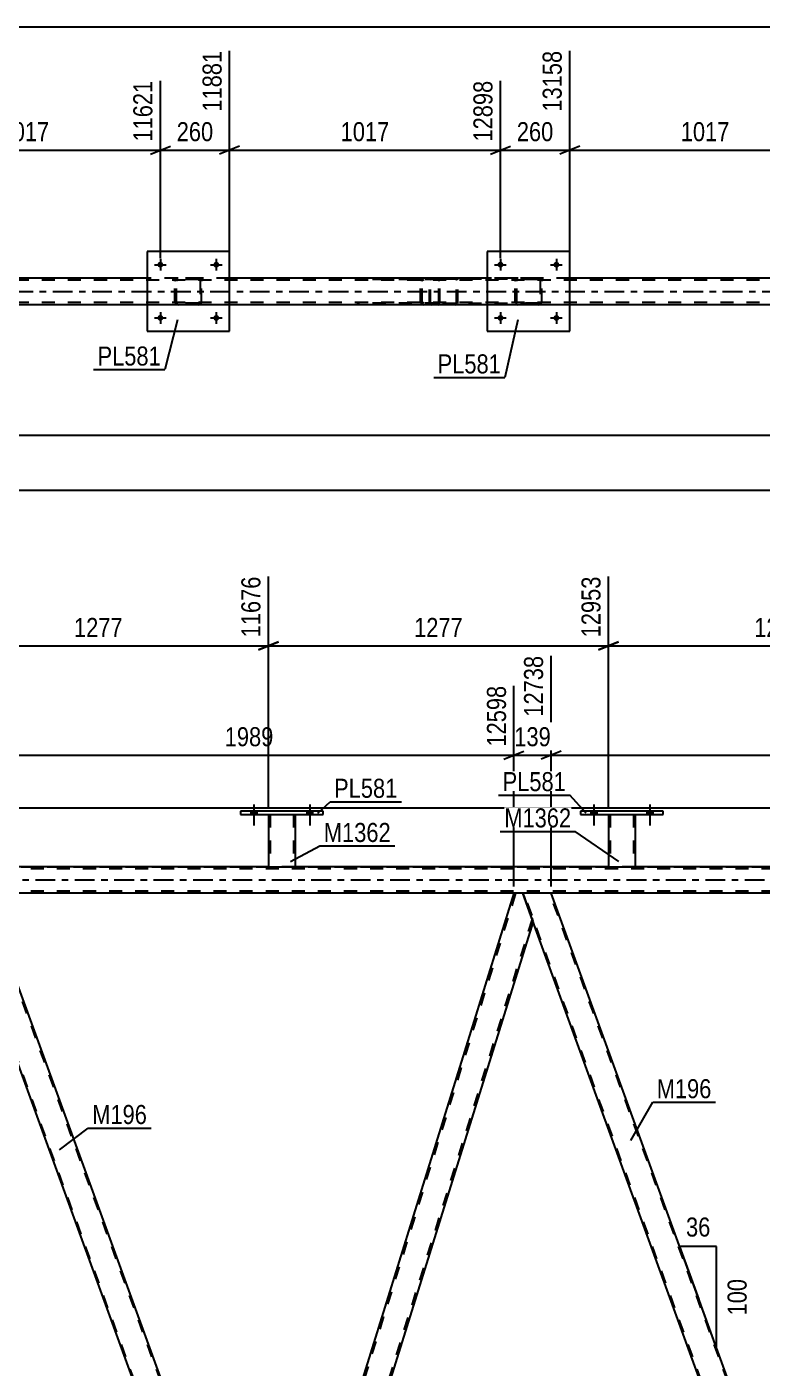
# Model space of a CAD drawing. Header units: millimetres. Extents: x 0 to 1775, y 0 to 560.
# Drawn here: x 1484.5 to 1595, y 353.5 to 555 of the extents above; entities that cross this region are included whole.
import ezdxf

# ---------------------------------------------------------------- set-up
doc = ezdxf.new("R2010")
doc.units = ezdxf.units.MM
doc.linetypes.add('DXK_LINE_DOT2', pattern=[3.9198, 1.9599, -1.9599])
doc.linetypes.add('DXK_LINE_DOT3', pattern=[5.9187, 2.979, -0.9799, 0.9799, -0.9799])
doc.styles.add('Arial Narrow', font='ARIALN.TTF', dxfattribs={"height": 0.2})

# ---------------------------------------------------------------- blocks, each defined once
blk = doc.blocks.new('Part-814185345-2637 - 2533')
at = {"color": 7, "linetype": 'DXK_LINE_DOT2'}
for p, q in [((1688.65, 516.96), (1085.95, 516.96)), ((1514.99, 517.28), (1502.59, 517.28)), ((1566.07, 517.28), (1553.67, 517.28)), ((1688.65, 513.6), (1085.95, 513.6)), ((1685.53, 513.28), (1093.95, 513.28)), ((1514.99, 513.28), (1502.59, 513.28)), ((1566.07, 513.28), (1553.67, 513.28))]:
    blk.add_line(p, q, dxfattribs=at)
at = {"color": 2, "linetype": 'Continuous'}
for p, q in [((1502.59, 517.28), (1463.91, 517.28)), ((1553.67, 517.28), (1514.99, 517.28)), ((1604.75, 517.28), (1566.07, 517.28)), ((1502.59, 513.28), (1463.91, 513.28)), ((1553.67, 513.28), (1514.99, 513.28)), ((1604.75, 513.28), (1566.07, 513.28))]:
    blk.add_line(p, q, dxfattribs=at)
at = {"color": 7, "linetype": 'DXK_LINE_DOT3'}
blk.add_line((1085.95, 515.28), (1688.65, 515.28), dxfattribs=at)
blk = doc.blocks.new('Part-814185345-2594 - 2533')
at = {"color": 2, "linetype": 'Continuous'}
for p, q in [((1566.07, 521.28), (1553.67, 521.28)), ((1553.67, 521.28), (1553.67, 509.28)), ((1566.07, 509.28), (1566.07, 521.28)), ((1553.67, 509.28), (1566.07, 509.28))]:
    blk.add_line(p, q, dxfattribs=at)
blk = doc.blocks.new('Part-814185345-2595 - 2533')
at = {"color": 7, "linetype": 'DXK_LINE_DOT2'}
for p, q in [((1557.87, 516.8), (1557.91, 516.99)), ((1557.91, 516.99), (1557.87, 516.8)), ((1557.87, 513.76), (1557.87, 516.8)), ((1558.11, 516.8), (1558.13, 516.9)), ((1558.11, 513.76), (1558.11, 516.8)), ((1558.13, 516.9), (1558.18, 516.97)), ((1558.17, 517.25), (1558.35, 517.28)), ((1558.35, 517.28), (1558.17, 517.25)), ((1558.18, 516.97), (1558.26, 517.03)), ((1558.26, 517.03), (1558.35, 517.04)), ((1561.39, 517.28), (1558.35, 517.28)), ((1561.39, 517.04), (1558.35, 517.04)), ((1561.39, 517.28), (1561.57, 517.25)), ((1561.57, 517.25), (1561.39, 517.28)), ((1561.39, 517.04), (1561.48, 517.03)), ((1561.48, 517.03), (1561.56, 516.97)), ((1561.56, 516.97), (1561.61, 516.9)), ((1561.61, 516.9), (1561.63, 516.8)), ((1561.63, 516.8), (1561.63, 513.76)), ((1561.83, 516.99), (1561.87, 516.8)), ((1561.87, 516.8), (1561.83, 516.99)), ((1561.87, 513.76), (1561.87, 516.8)), ((1557.91, 513.58), (1557.87, 513.76)), ((1557.87, 513.76), (1557.91, 513.58)), ((1558.13, 513.67), (1558.11, 513.76)), ((1558.18, 513.59), (1558.13, 513.67)), ((1558.35, 513.28), (1558.17, 513.32)), ((1558.17, 513.32), (1558.35, 513.28)), ((1558.26, 513.54), (1558.18, 513.59)), ((1558.35, 513.52), (1558.26, 513.54)), ((1561.39, 513.52), (1558.35, 513.52)), ((1561.39, 513.28), (1558.35, 513.28)), ((1561.48, 513.54), (1561.39, 513.52)), ((1561.57, 513.32), (1561.39, 513.28)), ((1561.39, 513.28), (1561.57, 513.32)), ((1561.56, 513.59), (1561.48, 513.54)), ((1561.61, 513.67), (1561.56, 513.59)), ((1561.63, 513.76), (1561.61, 513.67)), ((1561.87, 513.76), (1561.83, 513.58)), ((1561.83, 513.58), (1561.87, 513.76))]:
    blk.add_line(p, q, dxfattribs=at)
at = {"color": 7, "linetype": 'DXK_LINE_DOT3'}
blk.add_line((1559.87, 515.28), (1559.87, 515.28), dxfattribs=at)
at = {"color": 7, "linetype": 'DXK_LINE_DOT2'}
for centre, start, end in [((1558.35, 516.8), 112.5, 157.5), ((1558.35, 516.8), 112.5, 157.5), ((1561.39, 516.8), 22.5, 67.5), ((1561.39, 516.8), 22.5, 67.5), ((1558.35, 513.76), 202.5, 247.5), ((1558.35, 513.76), 202.5, 247.5), ((1561.39, 513.76), 292.5, 337.5), ((1561.39, 513.76), 292.5, 337.5)]:
    blk.add_arc(centre, 0.48, start, end, dxfattribs=at)
blk = doc.blocks.new('Part-814185345-2600 - 2533')
at = {"color": 2, "linetype": 'Continuous'}
for p, q in [((1514.99, 521.28), (1502.59, 521.28)), ((1502.59, 521.28), (1502.59, 509.28)), ((1514.99, 509.28), (1514.99, 521.28)), ((1502.59, 509.28), (1514.99, 509.28))]:
    blk.add_line(p, q, dxfattribs=at)
blk = doc.blocks.new('Part-814185345-2619 - 2533')
at = {"color": 7, "linetype": 'DXK_LINE_DOT2'}
for p, q in [((1506.79, 516.8), (1506.83, 516.99)), ((1506.83, 516.99), (1506.79, 516.8)), ((1506.79, 513.76), (1506.79, 516.8)), ((1507.03, 516.8), (1507.05, 516.9)), ((1507.03, 513.76), (1507.03, 516.8)), ((1507.05, 516.9), (1507.1, 516.97)), ((1507.09, 517.25), (1507.27, 517.28)), ((1507.27, 517.28), (1507.09, 517.25)), ((1507.1, 516.97), (1507.18, 517.03)), ((1507.18, 517.03), (1507.27, 517.04)), ((1510.31, 517.28), (1507.27, 517.28)), ((1510.31, 517.04), (1507.27, 517.04)), ((1510.31, 517.28), (1510.49, 517.25)), ((1510.49, 517.25), (1510.31, 517.28)), ((1510.31, 517.04), (1510.4, 517.03)), ((1510.4, 517.03), (1510.48, 516.97)), ((1510.48, 516.97), (1510.53, 516.9)), ((1510.53, 516.9), (1510.55, 516.8)), ((1510.55, 516.8), (1510.55, 513.76)), ((1510.75, 516.99), (1510.79, 516.8)), ((1510.79, 516.8), (1510.75, 516.99)), ((1510.79, 513.76), (1510.79, 516.8)), ((1506.83, 513.58), (1506.79, 513.76)), ((1506.79, 513.76), (1506.83, 513.58)), ((1507.05, 513.67), (1507.03, 513.76)), ((1507.1, 513.59), (1507.05, 513.67)), ((1507.27, 513.28), (1507.09, 513.32)), ((1507.09, 513.32), (1507.27, 513.28)), ((1507.18, 513.54), (1507.1, 513.59)), ((1507.27, 513.52), (1507.18, 513.54)), ((1510.31, 513.52), (1507.27, 513.52)), ((1510.31, 513.28), (1507.27, 513.28)), ((1510.4, 513.54), (1510.31, 513.52)), ((1510.49, 513.32), (1510.31, 513.28)), ((1510.31, 513.28), (1510.49, 513.32)), ((1510.48, 513.59), (1510.4, 513.54)), ((1510.53, 513.67), (1510.48, 513.59)), ((1510.55, 513.76), (1510.53, 513.67)), ((1510.79, 513.76), (1510.75, 513.58)), ((1510.75, 513.58), (1510.79, 513.76))]:
    blk.add_line(p, q, dxfattribs=at)
at = {"color": 7, "linetype": 'DXK_LINE_DOT3'}
blk.add_line((1508.79, 515.28), (1508.79, 515.28), dxfattribs=at)
at = {"color": 7, "linetype": 'DXK_LINE_DOT2'}
for centre, start, end in [((1507.27, 516.8), 112.5, 157.5), ((1507.27, 516.8), 112.5, 157.5), ((1510.31, 516.8), 22.5, 67.5), ((1510.31, 516.8), 22.5, 67.5), ((1507.27, 513.76), 202.5, 247.5), ((1507.27, 513.76), 202.5, 247.5), ((1510.31, 513.76), 292.5, 337.5), ((1510.31, 513.76), 292.5, 337.5)]:
    blk.add_arc(centre, 0.48, start, end, dxfattribs=at)
blk = doc.blocks.new('Part-814185345-2692 - 2533')
at = {"color": 7, "linetype": 'DXK_LINE_DOT2'}
for p, q in [((1546.27, 517.28), (1534.11, 517.28)), ((1546.27, 517.04), (1534.11, 517.04)), ((1543.7, 516.94), (1543.67, 516.8)), ((1543.67, 513.76), (1543.67, 516.8)), ((1543.71, 516.99), (1543.7, 516.94)), ((1543.92, 516.8), (1543.94, 516.9)), ((1543.92, 513.76), (1543.92, 516.8)), ((1543.94, 516.9), (1544, 516.97)), ((1544.17, 517.28), (1543.98, 517.25)), ((1544, 516.97), (1544.08, 517.03)), ((1544.08, 517.03), (1544.17, 517.04)), ((1544.99, 517.04), (1544.99, 517.28)), ((1546.37, 517.25), (1546.27, 517.28)), ((1546.27, 517.04), (1546.32, 517.03)), ((1546.32, 517.03), (1546.36, 516.97)), ((1546.36, 516.97), (1546.39, 516.9)), ((1546.46, 517.14), (1546.37, 517.25)), ((1546.39, 516.9), (1546.4, 516.8)), ((1546.4, 513.76), (1546.4, 516.8)), ((1546.52, 516.99), (1546.46, 517.14)), ((1546.54, 516.8), (1546.52, 516.99)), ((1546.54, 513.76), (1546.54, 516.8)), ((1546.27, 513.52), (1534.11, 513.52)), ((1546.27, 513.28), (1534.11, 513.28)), ((1543.67, 513.76), (1543.69, 513.68)), ((1543.69, 513.68), (1543.71, 513.58)), ((1543.94, 513.67), (1543.92, 513.76)), ((1544, 513.59), (1543.94, 513.67)), ((1543.98, 513.32), (1544.17, 513.28)), ((1544.08, 513.54), (1544, 513.59)), ((1544.17, 513.52), (1544.08, 513.54)), ((1544.99, 513.28), (1544.99, 513.52)), ((1546.32, 513.54), (1546.27, 513.52)), ((1546.27, 513.28), (1546.37, 513.32)), ((1546.36, 513.59), (1546.32, 513.54)), ((1546.39, 513.67), (1546.36, 513.59)), ((1546.37, 513.32), (1546.46, 513.42)), ((1546.4, 513.76), (1546.39, 513.67)), ((1546.46, 513.42), (1546.47, 513.46)), ((1546.47, 513.46), (1546.52, 513.58)), ((1546.52, 513.58), (1546.54, 513.76))]:
    blk.add_line(p, q, dxfattribs=at)
for centre, start, end in [((1544.16, 516.79), 111.1941, 156.1506), ((1544.16, 513.78), 203.8494, 248.8059)]:
    blk.add_arc(centre, 0.492, start, end, dxfattribs=at)
blk = doc.blocks.new('Part-814185345-2740 - 2533')
at = {"color": 7, "linetype": 'DXK_LINE_DOT2'}
for p, q in [((1545.02, 517.09), (1544.99, 516.96)), ((1544.99, 513.6), (1544.99, 516.96)), ((1545.16, 516.96), (1545.17, 517.03)), ((1545.16, 513.6), (1545.16, 516.96)), ((1545.17, 517.03), (1545.21, 517.08)), ((1545.33, 517.28), (1545.2, 517.26)), ((1545.21, 517.08), (1545.27, 517.11)), ((1545.27, 517.11), (1545.33, 517.12)), ((1560.66, 517.28), (1545.33, 517.28)), ((1560.66, 517.12), (1545.33, 517.12)), ((1549.04, 517.26), (1548.91, 517.28)), ((1548.91, 517.12), (1548.97, 517.11)), ((1548.97, 517.11), (1549, 517.1)), ((1549, 517.1), (1549.03, 517.08)), ((1549.03, 517.08), (1549.06, 517.03)), ((1549.06, 517.03), (1549.08, 516.96)), ((1549.08, 513.6), (1549.08, 516.96)), ((1549.25, 516.96), (1549.22, 517.09)), ((1549.25, 513.6), (1549.25, 516.96)), ((1544.99, 513.6), (1545.02, 513.48)), ((1545.17, 513.54), (1545.16, 513.6)), ((1545.21, 513.49), (1545.17, 513.54)), ((1545.2, 513.31), (1545.33, 513.28)), ((1545.27, 513.46), (1545.21, 513.49)), ((1545.33, 513.44), (1545.27, 513.46)), ((1560.66, 513.44), (1545.33, 513.44)), ((1560.66, 513.28), (1545.33, 513.28)), ((1548.91, 513.44), (1548.97, 513.46)), ((1548.91, 513.28), (1549.04, 513.31)), ((1548.97, 513.46), (1549, 513.47)), ((1549, 513.47), (1549.03, 513.49)), ((1549.06, 513.54), (1549.03, 513.49)), ((1549.08, 513.6), (1549.06, 513.54)), ((1549.22, 513.48), (1549.25, 513.6))]:
    blk.add_line(p, q, dxfattribs=at)
for centre, start, end in [((1545.32, 516.95), 110.7583, 155.68), ((1548.92, 516.95), 24.32, 69.2417), ((1545.32, 513.62), 204.32, 249.2417)]:
    blk.add_arc(centre, 0.331, start, end, dxfattribs=at)
blk = doc.blocks.new('Bolt-814185345-2789 - 2533')
at = {"linetype": 'Continuous'}
for points in [[(1556.11, 519.29, -1), (1555.23, 519.29, -1)], [(1564.51, 519.29, -1), (1563.63, 519.29, -1)]]:
    blk.add_hatch(color=1, dxfattribs=at).paths.add_polyline_path(points)
at = {"color": 1, "linetype": 'Continuous'}
for p, q in [((1555.67, 520.17), (1555.67, 518.41)), ((1564.07, 520.17), (1564.07, 518.41)), ((1554.79, 519.29), (1556.55, 519.29)), ((1563.19, 519.29), (1564.95, 519.29))]:
    blk.add_line(p, q, dxfattribs=at)
blk = doc.blocks.new('Bolt-814185345-2790 - 2533')
at = {"linetype": 'Continuous'}
for points in [[(1556.11, 511.29, -1), (1555.23, 511.29, -1)], [(1564.51, 511.29, -1), (1563.63, 511.29, -1)]]:
    blk.add_hatch(color=1, dxfattribs=at).paths.add_polyline_path(points)
at = {"color": 1, "linetype": 'Continuous'}
for p, q in [((1555.67, 512.17), (1555.67, 510.41)), ((1564.07, 512.17), (1564.07, 510.41)), ((1554.79, 511.29), (1556.55, 511.29)), ((1563.19, 511.29), (1564.95, 511.29))]:
    blk.add_line(p, q, dxfattribs=at)
blk = doc.blocks.new('Bolt-814185345-2791 - 2533')
at = {"linetype": 'Continuous'}
for points in [[(1505.03, 519.29, -1), (1504.15, 519.29, -1)], [(1513.43, 519.29, -1), (1512.55, 519.29, -1)]]:
    blk.add_hatch(color=1, dxfattribs=at).paths.add_polyline_path(points)
at = {"color": 1, "linetype": 'Continuous'}
for p, q in [((1504.59, 520.17), (1504.59, 518.41)), ((1512.99, 520.17), (1512.99, 518.41)), ((1503.71, 519.29), (1505.47, 519.29)), ((1512.11, 519.29), (1513.87, 519.29))]:
    blk.add_line(p, q, dxfattribs=at)
blk = doc.blocks.new('Bolt-814185345-2792 - 2533')
at = {"linetype": 'Continuous'}
for points in [[(1505.03, 511.29, -1), (1504.15, 511.29, -1)], [(1513.43, 511.29, -1), (1512.55, 511.29, -1)]]:
    blk.add_hatch(color=1, dxfattribs=at).paths.add_polyline_path(points)
at = {"color": 1, "linetype": 'Continuous'}
for p, q in [((1504.59, 512.17), (1504.59, 510.41)), ((1512.99, 512.17), (1512.99, 510.41)), ((1503.71, 511.29), (1505.47, 511.29)), ((1512.11, 511.29), (1513.87, 511.29))]:
    blk.add_line(p, q, dxfattribs=at)
blk = doc.blocks.new('Bolt-814185345-3572 - 3551')
at = {"linetype": 'Continuous'}
for points in [[(1518.18, 436.66), (1519.06, 436.66), (1519.06, 437.14), (1518.18, 437.14)], [(1526.58, 436.66), (1527.46, 436.66), (1527.46, 437.14), (1526.58, 437.14)]]:
    blk.add_hatch(color=1, dxfattribs=at).paths.add_polyline_path(points)
at = {"color": 1, "linetype": 'Continuous'}
for p, q in [((1518.62, 438.14), (1518.62, 435.02)), ((1527.02, 438.14), (1527.02, 435.02)), ((1518.18, 437.14), (1518.18, 436.66)), ((1519.06, 437.14), (1519.06, 436.66)), ((1526.58, 437.14), (1526.58, 436.66)), ((1527.46, 437.14), (1527.46, 436.66))]:
    blk.add_line(p, q, dxfattribs=at)
blk = doc.blocks.new('Part-814185345-3631 - 3551')
at = {"color": 2, "linetype": 'Continuous'}
for p, q in [((1567.7, 437.14), (1567.7, 436.66)), ((1580.1, 437.14), (1567.7, 437.14)), ((1567.7, 436.66), (1580.1, 436.66)), ((1580.1, 436.66), (1580.1, 437.14))]:
    blk.add_line(p, q, dxfattribs=at)
blk = doc.blocks.new('Part-814185345-3676 - 3551')
at = {"color": 2, "linetype": 'Continuous'}
for p, q in [((1520.82, 436.66), (1520.82, 428.82)), ((1524.82, 436.66), (1524.82, 428.82)), ((1520.82, 428.82), (1524.82, 428.82))]:
    blk.add_line(p, q, dxfattribs=at)
at = {"color": 7, "linetype": 'DXK_LINE_DOT2'}
for p, q in [((1520.82, 436.66), (1524.82, 436.66)), ((1520.82, 436.66), (1520.82, 436.66)), ((1520.82, 436.66), (1520.82, 436.66)), ((1521.06, 436.66), (1521.06, 428.82)), ((1524.58, 436.66), (1524.58, 428.82)), ((1524.82, 436.66), (1524.82, 436.66)), ((1524.82, 436.66), (1524.82, 436.66)), ((1524.52, 428.82), (1524.56, 428.82)), ((1524.52, 428.82), (1524.56, 428.82)), ((1524.56, 428.82), (1524.58, 428.82)), ((1524.56, 428.82), (1524.58, 428.82))]:
    blk.add_line(p, q, dxfattribs=at)
blk = doc.blocks.new('Part-814185345-3626 - 3551')
at = {"color": 2, "linetype": 'Continuous'}
for p, q in [((1571.9, 436.66), (1571.9, 428.82)), ((1575.9, 436.66), (1575.9, 428.82)), ((1571.9, 428.82), (1575.9, 428.82))]:
    blk.add_line(p, q, dxfattribs=at)
at = {"color": 7, "linetype": 'DXK_LINE_DOT2'}
for p, q in [((1571.9, 436.66), (1575.9, 436.66)), ((1571.9, 436.66), (1571.9, 436.66)), ((1571.9, 436.66), (1571.9, 436.66)), ((1572.14, 436.66), (1572.14, 428.82)), ((1575.66, 436.66), (1575.66, 428.82)), ((1575.9, 436.66), (1575.9, 436.66)), ((1575.9, 436.66), (1575.9, 436.66)), ((1575.6, 428.82), (1575.64, 428.82)), ((1575.6, 428.82), (1575.64, 428.82)), ((1575.64, 428.82), (1575.66, 428.82)), ((1575.64, 428.82), (1575.66, 428.82))]:
    blk.add_line(p, q, dxfattribs=at)
blk = doc.blocks.new('Bolt-814185345-3571 - 3551')
at = {"linetype": 'Continuous'}
for points in [[(1518.18, 436.66), (1519.06, 436.66), (1519.06, 437.14), (1518.18, 437.14)], [(1526.58, 436.66), (1527.46, 436.66), (1527.46, 437.14), (1526.58, 437.14)]]:
    blk.add_hatch(color=1, dxfattribs=at).paths.add_polyline_path(points)
at = {"color": 1, "linetype": 'Continuous'}
for p, q in [((1518.62, 438.14), (1518.62, 435.02)), ((1527.02, 438.14), (1527.02, 435.02)), ((1518.18, 437.14), (1518.18, 436.66)), ((1519.06, 437.14), (1519.06, 436.66)), ((1526.58, 437.14), (1526.58, 436.66)), ((1527.46, 437.14), (1527.46, 436.66))]:
    blk.add_line(p, q, dxfattribs=at)
blk = doc.blocks.new('Bolt-814185345-3573 - 3551')
at = {"linetype": 'Continuous'}
for points in [[(1569.26, 436.66), (1570.14, 436.66), (1570.14, 437.14), (1569.26, 437.14)], [(1577.66, 436.66), (1578.54, 436.66), (1578.54, 437.14), (1577.66, 437.14)]]:
    blk.add_hatch(color=1, dxfattribs=at).paths.add_polyline_path(points)
at = {"color": 1, "linetype": 'Continuous'}
for p, q in [((1569.7, 438.14), (1569.7, 435.02)), ((1578.1, 438.14), (1578.1, 435.02)), ((1569.26, 437.14), (1569.26, 436.66)), ((1570.14, 437.14), (1570.14, 436.66)), ((1577.66, 437.14), (1577.66, 436.66)), ((1578.54, 437.14), (1578.54, 436.66))]:
    blk.add_line(p, q, dxfattribs=at)
blk = doc.blocks.new('Bolt-814185345-3574 - 3551')
at = {"linetype": 'Continuous'}
for points in [[(1569.26, 436.66), (1570.14, 436.66), (1570.14, 437.14), (1569.26, 437.14)], [(1577.66, 436.66), (1578.54, 436.66), (1578.54, 437.14), (1577.66, 437.14)]]:
    blk.add_hatch(color=1, dxfattribs=at).paths.add_polyline_path(points)
at = {"color": 1, "linetype": 'Continuous'}
for p, q in [((1569.7, 438.14), (1569.7, 435.02)), ((1578.1, 438.14), (1578.1, 435.02)), ((1569.26, 437.14), (1569.26, 436.66)), ((1570.14, 437.14), (1570.14, 436.66)), ((1577.66, 437.14), (1577.66, 436.66)), ((1578.54, 437.14), (1578.54, 436.66))]:
    blk.add_line(p, q, dxfattribs=at)
blk = doc.blocks.new('Part-814185345-3621 - 3551')
at = {"color": 2, "linetype": 'Continuous'}
for p, q in [((1516.62, 437.14), (1516.62, 436.66)), ((1529.02, 437.14), (1516.62, 437.14)), ((1516.62, 436.66), (1529.02, 436.66)), ((1529.02, 436.66), (1529.02, 437.14))]:
    blk.add_line(p, q, dxfattribs=at)
blk = doc.blocks.new('Part-814185345-3741 - 3551')
at = {"color": 2, "linetype": 'Continuous'}
for p, q in [((1563.27, 424.82), (1559.02, 424.82)), ((1605.64, 308.42), (1563.27, 424.82)), ((1601.39, 308.42), (1560.55, 420.62))]:
    blk.add_line(p, q, dxfattribs=at)
at = {"color": 7, "linetype": 'DXK_LINE_DOT2'}
for p, q in [((1559.02, 424.82), (1560.55, 420.62)), ((1603.31, 303.6), (1559.19, 424.82)), ((1607.23, 303.6), (1563.1, 424.82)), ((1603.14, 303.6), (1601.39, 308.42)), ((1607.4, 303.6), (1605.64, 308.42)), ((1607.4, 303.6), (1603.14, 303.6))]:
    blk.add_line(p, q, dxfattribs=at)
blk = doc.blocks.new('Part-814185345-3767 - 3551')
at = {"color": 2, "linetype": 'Continuous'}
for p, q in [((1557.7, 424.82), (1521, 307.07)), ((1559.02, 424.82), (1557.7, 424.82)), ((1560.55, 420.62), (1559.02, 424.82)), ((1560.57, 420.57), (1524.11, 303.6)), ((1522.26, 303.6), (1521.02, 307.02))]:
    blk.add_line(p, q, dxfattribs=at)
at = {"color": 7, "linetype": 'DXK_LINE_DOT2'}
for p, q in [((1557.95, 424.82), (1521.13, 306.7)), ((1560.43, 420.94), (1523.85, 303.6)), ((1560.57, 420.57), (1560.55, 420.62)), ((1560.57, 420.57), (1560.55, 420.62)), ((1521, 307.07), (1521.02, 307.02)), ((1524.11, 303.6), (1522.26, 303.6))]:
    blk.add_line(p, q, dxfattribs=at)
blk = doc.blocks.new('Part-814185345-3826 - 3551')
at = {"color": 2, "linetype": 'Continuous'}
for p, q in [((1478.14, 424.82), (1473.88, 424.82)), ((1521.02, 307.02), (1478.14, 424.82)), ((1518, 303.6), (1475.41, 420.62))]:
    blk.add_line(p, q, dxfattribs=at)
at = {"color": 7, "linetype": 'DXK_LINE_DOT2'}
for p, q in [((1473.88, 424.82), (1475.41, 420.62)), ((1518.17, 303.6), (1474.05, 424.82)), ((1522.09, 303.6), (1477.97, 424.82)), ((1522.26, 303.6), (1521.02, 307.02)), ((1518, 303.6), (1522.26, 303.6))]:
    blk.add_line(p, q, dxfattribs=at)
blk = doc.blocks.new('Part-814185345-3837 - 3551')
at = {"color": 7, "linetype": 'DXK_LINE_DOT2'}
for p, q in [((1702.68, 428.5), (1053.76, 428.5)), ((1126.99, 428.82), (1702.68, 428.82)), ((1524.82, 428.82), (1520.82, 428.82)), ((1575.9, 428.82), (1571.9, 428.82)), ((1702.68, 425.14), (1053.76, 425.14)), ((1563.27, 424.82), (1557.7, 424.82))]:
    blk.add_line(p, q, dxfattribs=at)
at = {"color": 2, "linetype": 'Continuous'}
for p, q in [((1520.82, 428.82), (1473.74, 428.82)), ((1571.9, 428.82), (1524.82, 428.82)), ((1622.98, 428.82), (1575.9, 428.82)), ((1557.7, 424.82), (1478.14, 424.82)), ((1642.83, 424.82), (1563.27, 424.82))]:
    blk.add_line(p, q, dxfattribs=at)
at = {"color": 7, "linetype": 'DXK_LINE_DOT3'}
blk.add_line((1053.76, 426.82), (1702.68, 426.82), dxfattribs=at)
blk = doc.blocks.new('StraightDimension-814185345-3501 - 2533')
at = {"color": 7, "linetype": 'Continuous'}
blk.add_line((1062.31, 485.39), (1688.65, 485.39), dxfattribs=at)
blk = doc.blocks.new('StraightDimension-814185345-3039 - 2533')
at = {"color": 7, "linetype": 'Continuous'}
for p, q in [((1566.07, 518.28), (1566.07, 551.44)), ((1606.75, 520.29), (1606.75, 546.94)), ((1567.57, 537.1), (1564.57, 535.9)), ((1566.07, 536.5), (1606.75, 536.5)), ((1605.25, 535.9), (1608.25, 537.1))]:
    blk.add_line(p, q, dxfattribs=at)
at = {"color": 0, "linetype": 'Continuous'}
blk.add_wipeout([(1606.15, 547.54), (1601.95, 547.54), (1601.95, 537.2), (1606.15, 537.2)], dxfattribs=at)
at = {"color": 0}
blk.add_wipeout([(1590.67, 537.25), (1590.67, 541.45), (1582.15, 541.45), (1582.15, 537.25)], dxfattribs=at)
at = {"color": 3, "linetype": 'Continuous', "style": 'Arial Narrow'}
blk.add_text('14175', height=2.863, rotation=90.0002, dxfattribs=at).set_placement((1605.55, 537.8))
at = {"color": 3, "style": 'Arial Narrow'}
blk.add_text('1017', height=2.863, dxfattribs=at).set_placement((1582.75, 537.85))
blk = doc.blocks.new('StraightDimension-814185345-2955 - 2533')
at = {"color": 7, "linetype": 'Continuous'}
blk.add_line((1061.67, 555.04), (1689.29, 555.04), dxfattribs=at)
blk = doc.blocks.new('StraightDimension-814185345-2978 - 2533')
at = {"color": 7, "linetype": 'Continuous'}
blk.add_line((1123.14, 493.68), (1688.65, 493.68), dxfattribs=at)
blk = doc.blocks.new('StraightDimension-814185345-3088 - 2533')
at = {"color": 7, "linetype": 'Continuous'}
for p, q in [((1566.07, 518.28), (1566.07, 551.44)), ((1555.67, 520.29), (1555.67, 546.94)), ((1554.17, 535.9), (1557.17, 537.1)), ((1555.67, 536.5), (1566.07, 536.5)), ((1567.57, 537.1), (1564.57, 535.9))]:
    blk.add_line(p, q, dxfattribs=at)
at = {"color": 0}
blk.add_wipeout([(1564.21, 537.25), (1564.21, 541.45), (1557.53, 541.45), (1557.53, 537.25)], dxfattribs=at)
at = {"color": 0, "linetype": 'Continuous'}
blk.add_wipeout([(1565.47, 552.04), (1561.27, 552.04), (1561.27, 541.7), (1565.47, 541.7)], dxfattribs=at)
at = {"color": 3, "linetype": 'Continuous', "style": 'Arial Narrow'}
blk.add_text('13158', height=2.863, rotation=90.0002, dxfattribs=at).set_placement((1564.87, 542.3))
at = {"color": 3, "style": 'Arial Narrow'}
blk.add_text('260', height=2.863, dxfattribs=at).set_placement((1558.13, 537.85))
blk = doc.blocks.new('StraightDimension-814185345-3106 - 2533')
at = {"color": 7, "linetype": 'Continuous'}
for p, q in [((1514.99, 518.28), (1514.99, 551.44)), ((1555.67, 520.29), (1555.67, 546.94)), ((1516.49, 537.1), (1513.49, 535.9)), ((1514.99, 536.5), (1555.67, 536.5)), ((1554.17, 535.9), (1557.17, 537.1))]:
    blk.add_line(p, q, dxfattribs=at)
at = {"color": 0, "linetype": 'Continuous'}
blk.add_wipeout([(1555.07, 547.54), (1550.87, 547.54), (1550.87, 537.2), (1555.07, 537.2)], dxfattribs=at)
at = {"color": 0}
blk.add_wipeout([(1539.59, 537.25), (1539.59, 541.45), (1531.07, 541.45), (1531.07, 537.25)], dxfattribs=at)
at = {"color": 3, "linetype": 'Continuous', "style": 'Arial Narrow'}
blk.add_text('12898', height=2.863, rotation=90.0002, dxfattribs=at).set_placement((1554.47, 537.8))
at = {"color": 3, "style": 'Arial Narrow'}
blk.add_text('1017', height=2.863, dxfattribs=at).set_placement((1531.67, 537.85))
blk = doc.blocks.new('StraightDimension-814185345-3124 - 2533')
at = {"color": 7, "linetype": 'Continuous'}
for p, q in [((1514.99, 518.28), (1514.99, 551.44)), ((1504.59, 520.29), (1504.59, 546.94)), ((1503.09, 535.9), (1506.09, 537.1)), ((1504.59, 536.5), (1514.99, 536.5)), ((1516.49, 537.1), (1513.49, 535.9))]:
    blk.add_line(p, q, dxfattribs=at)
at = {"color": 0}
blk.add_wipeout([(1513.13, 537.25), (1513.13, 541.45), (1506.45, 541.45), (1506.45, 537.25)], dxfattribs=at)
at = {"color": 0, "linetype": 'Continuous'}
blk.add_wipeout([(1514.39, 552.04), (1510.19, 552.04), (1510.19, 541.7), (1514.39, 541.7)], dxfattribs=at)
at = {"color": 3, "linetype": 'Continuous', "style": 'Arial Narrow'}
blk.add_text('11881', height=2.863, rotation=90.0002, dxfattribs=at).set_placement((1513.79, 542.3))
at = {"color": 3, "style": 'Arial Narrow'}
blk.add_text('260', height=2.863, dxfattribs=at).set_placement((1507.05, 537.85))
blk = doc.blocks.new('StraightDimension-814185345-3142 - 2533')
at = {"color": 7, "linetype": 'Continuous'}
for p, q in [((1463.91, 518.28), (1463.91, 551.44)), ((1504.59, 520.29), (1504.59, 546.94)), ((1465.41, 537.1), (1462.41, 535.9)), ((1463.91, 536.5), (1504.59, 536.5)), ((1503.09, 535.9), (1506.09, 537.1))]:
    blk.add_line(p, q, dxfattribs=at)
at = {"color": 0, "linetype": 'Continuous'}
blk.add_wipeout([(1503.99, 547.54), (1499.79, 547.54), (1499.79, 537.2), (1503.99, 537.2)], dxfattribs=at)
at = {"color": 0}
blk.add_wipeout([(1488.51, 537.25), (1488.51, 541.45), (1479.99, 541.45), (1479.99, 537.25)], dxfattribs=at)
at = {"color": 3, "linetype": 'Continuous', "style": 'Arial Narrow'}
blk.add_text('11621', height=2.863, rotation=90.0002, dxfattribs=at).set_placement((1503.39, 537.8))
at = {"color": 3, "style": 'Arial Narrow'}
blk.add_text('1017', height=2.863, dxfattribs=at).set_placement((1480.59, 537.85))
blk = doc.blocks.new('StraightDimension-814185345-4913 - 3551')
at = {"color": 7, "linetype": 'Continuous'}
for p, q in [((1571.9, 437.66), (1571.9, 472.43)), ((1622.98, 437.66), (1622.98, 472.43)), ((1573.4, 462.59), (1570.4, 461.39)), ((1571.9, 461.99), (1622.98, 461.99)), ((1621.48, 461.39), (1624.48, 462.59))]:
    blk.add_line(p, q, dxfattribs=at)
at = {"color": 0, "linetype": 'Continuous'}
blk.add_wipeout([(1622.38, 473.03), (1618.18, 473.03), (1618.18, 462.69), (1622.38, 462.69)], dxfattribs=at)
at = {"color": 0}
blk.add_wipeout([(1601.7, 462.74), (1601.7, 466.94), (1593.18, 466.94), (1593.18, 462.74)], dxfattribs=at)
at = {"color": 3, "linetype": 'Continuous', "style": 'Arial Narrow'}
blk.add_text('14230', height=2.863, rotation=90.0002, dxfattribs=at).set_placement((1621.78, 463.29))
at = {"color": 3, "style": 'Arial Narrow'}
blk.add_text('1277', height=2.863, dxfattribs=at).set_placement((1593.78, 463.34))
blk = doc.blocks.new('StraightDimension-814185345-4027 - 3551')
at = {"color": 7, "linetype": 'Continuous'}
blk.add_line((1695.04, 437.62), (1033.91, 437.62), dxfattribs=at)
blk = doc.blocks.new('AngleDimension-814185345-4128 - 3551')
at = {"color": 7, "linetype": 'Continuous'}
for p, q in [((1585.5, 363.77), (1582.6, 371.73)), ((1588.14, 371.73), (1582.6, 371.73)), ((1588.14, 356.51), (1582.6, 371.73)), ((1588.14, 356.51), (1588.14, 371.73))]:
    blk.add_line(p, q, dxfattribs=at)
at = {"color": 0}
for points in [[(1587.8, 372.63), (1587.8, 376.83), (1582.94, 376.83), (1582.94, 372.63)], [(1593.24, 367.46), (1589.04, 367.46), (1589.04, 360.78), (1593.24, 360.78)]]:
    blk.add_wipeout(points, dxfattribs=at)
at = {"color": 3, "style": 'Arial Narrow'}
blk.add_text('36', height=2.863, dxfattribs=at).set_placement((1583.54, 373.23))
blk.add_text('100', height=2.863, rotation=90.0002, dxfattribs=at).set_placement((1592.64, 361.38))
blk = doc.blocks.new('StraightDimension-814185345-4903 - 3551')
at = {"color": 7, "linetype": 'Continuous'}
for p, q in [((1520.82, 437.66), (1520.82, 472.43)), ((1571.9, 437.66), (1571.9, 472.43)), ((1522.32, 462.59), (1519.32, 461.39)), ((1520.82, 461.99), (1571.9, 461.99)), ((1570.4, 461.39), (1573.4, 462.59))]:
    blk.add_line(p, q, dxfattribs=at)
at = {"color": 0, "linetype": 'Continuous'}
blk.add_wipeout([(1571.3, 473.03), (1567.1, 473.03), (1567.1, 462.69), (1571.3, 462.69)], dxfattribs=at)
at = {"color": 0}
blk.add_wipeout([(1550.61, 462.74), (1550.61, 466.94), (1542.1, 466.94), (1542.1, 462.74)], dxfattribs=at)
at = {"color": 3, "linetype": 'Continuous', "style": 'Arial Narrow'}
blk.add_text('12953', height=2.863, rotation=90.0002, dxfattribs=at).set_placement((1570.7, 463.29))
at = {"color": 3, "style": 'Arial Narrow'}
blk.add_text('1277', height=2.863, dxfattribs=at).set_placement((1542.7, 463.34))
blk = doc.blocks.new('StraightDimension-814185345-4518 - 3551')
at = {"color": 7, "linetype": 'Continuous'}
for p, q in [((1563.27, 425.82), (1563.27, 460.51)), ((1642.83, 425.82), (1642.83, 456.01)), ((1564.77, 446.17), (1561.77, 444.97)), ((1563.27, 445.57), (1642.83, 445.57)), ((1641.33, 444.97), (1644.33, 446.17))]:
    blk.add_line(p, q, dxfattribs=at)
at = {"color": 0, "linetype": 'Continuous'}
blk.add_wipeout([(1642.23, 456.61), (1638.03, 456.61), (1638.03, 446.27), (1642.23, 446.27)], dxfattribs=at)
at = {"color": 0}
blk.add_wipeout([(1607.31, 446.32), (1607.31, 450.52), (1598.8, 450.52), (1598.8, 446.32)], dxfattribs=at)
at = {"color": 3, "linetype": 'Continuous', "style": 'Arial Narrow'}
blk.add_text('14727', height=2.863, rotation=90.0002, dxfattribs=at).set_placement((1641.63, 446.87))
at = {"color": 3, "style": 'Arial Narrow'}
blk.add_text('1989', height=2.863, dxfattribs=at).set_placement((1599.4, 446.92))
blk = doc.blocks.new('StraightDimension-814185345-4537 - 3551')
at = {"color": 7, "linetype": 'Continuous'}
for p, q in [((1563.27, 425.82), (1563.27, 460.51)), ((1557.7, 425.82), (1557.7, 456.01)), ((1556.2, 444.97), (1559.2, 446.17)), ((1557.7, 445.57), (1563.27, 445.57)), ((1564.77, 446.17), (1561.77, 444.97))]:
    blk.add_line(p, q, dxfattribs=at)
at = {"color": 0}
blk.add_wipeout([(1563.83, 446.32), (1563.83, 450.52), (1557.15, 450.52), (1557.15, 446.32)], dxfattribs=at)
at = {"color": 0, "linetype": 'Continuous'}
blk.add_wipeout([(1562.67, 461.11), (1558.47, 461.11), (1558.47, 450.77), (1562.67, 450.77)], dxfattribs=at)
at = {"color": 3, "linetype": 'Continuous', "style": 'Arial Narrow'}
blk.add_text('12738', height=2.863, rotation=90.0002, dxfattribs=at).set_placement((1562.07, 451.37))
at = {"color": 3, "style": 'Arial Narrow'}
blk.add_text('139', height=2.863, dxfattribs=at).set_placement((1557.75, 446.92))
blk = doc.blocks.new('StraightDimension-814185345-4556 - 3551')
at = {"color": 7, "linetype": 'Continuous'}
for p, q in [((1478.14, 425.82), (1478.14, 460.51)), ((1557.7, 425.82), (1557.7, 456.01)), ((1479.64, 446.17), (1476.64, 444.97)), ((1478.14, 445.57), (1557.7, 445.57)), ((1556.2, 444.97), (1559.2, 446.17))]:
    blk.add_line(p, q, dxfattribs=at)
at = {"color": 0, "linetype": 'Continuous'}
blk.add_wipeout([(1557.1, 456.61), (1552.9, 456.61), (1552.9, 446.27), (1557.1, 446.27)], dxfattribs=at)
at = {"color": 0}
blk.add_wipeout([(1522.18, 446.32), (1522.18, 450.52), (1513.66, 450.52), (1513.66, 446.32)], dxfattribs=at)
at = {"color": 3, "linetype": 'Continuous', "style": 'Arial Narrow'}
blk.add_text('12598', height=2.863, rotation=90.0002, dxfattribs=at).set_placement((1556.5, 446.87))
at = {"color": 3, "style": 'Arial Narrow'}
blk.add_text('1989', height=2.863, dxfattribs=at).set_placement((1514.26, 446.92))
blk = doc.blocks.new('StraightDimension-814185345-4893 - 3551')
at = {"color": 7, "linetype": 'Continuous'}
for p, q in [((1469.74, 437.66), (1469.74, 472.43)), ((1520.82, 437.66), (1520.82, 472.43)), ((1471.24, 462.59), (1468.24, 461.39)), ((1469.74, 461.99), (1520.82, 461.99)), ((1519.32, 461.39), (1522.32, 462.59))]:
    blk.add_line(p, q, dxfattribs=at)
at = {"color": 0, "linetype": 'Continuous'}
blk.add_wipeout([(1520.22, 473.03), (1516.02, 473.03), (1516.02, 462.69), (1520.22, 462.69)], dxfattribs=at)
at = {"color": 0}
blk.add_wipeout([(1499.53, 462.74), (1499.53, 466.94), (1491.02, 466.94), (1491.02, 462.74)], dxfattribs=at)
at = {"color": 3, "linetype": 'Continuous', "style": 'Arial Narrow'}
blk.add_text('11676', height=2.863, rotation=90.0002, dxfattribs=at).set_placement((1519.62, 463.29))
at = {"color": 3, "style": 'Arial Narrow'}
blk.add_text('1277', height=2.863, dxfattribs=at).set_placement((1491.62, 463.34))
blk = doc.blocks.new('Mark-814185345-2590 - 2533')
at = {"color": 0}
blk.add_wipeout([(1555.74, 502.95), (1555.74, 505.95), (1546.24, 505.95), (1546.24, 502.95)], dxfattribs=at)
blk.add_wipeout([(1555.74, 502.95), (1555.74, 505.95), (1546.24, 505.95), (1546.24, 502.95)], dxfattribs=at)
at = {"color": 30, "linetype": 'Continuous'}
for p in [(1558.27, 511), (1545.64, 502.35)]:
    blk.add_line(p, (1556.34, 502.35), dxfattribs=at)
at = {"color": 3, "style": 'Arial Narrow'}
blk.add_text('PL581', height=2.863, dxfattribs=at).set_placement((1546.24, 502.95))
blk = doc.blocks.new('Mark-814185345-2596 - 2533')
at = {"color": 0}
blk.add_wipeout([(1504.66, 504.13), (1504.66, 507.13), (1495.16, 507.13), (1495.16, 504.13)], dxfattribs=at)
blk.add_wipeout([(1504.66, 504.13), (1504.66, 507.13), (1495.16, 507.13), (1495.16, 504.13)], dxfattribs=at)
at = {"color": 30, "linetype": 'Continuous'}
for p in [(1507.19, 511), (1494.56, 503.53)]:
    blk.add_line(p, (1505.26, 503.53), dxfattribs=at)
at = {"color": 3, "style": 'Arial Narrow'}
blk.add_text('PL581', height=2.863, dxfattribs=at).set_placement((1495.16, 504.13))
blk = doc.blocks.new('Mark-814185345-3672 - 3551')
at = {"color": 0}
blk.add_wipeout([(1539.2, 432.53), (1539.2, 435.53), (1529.15, 435.53), (1529.15, 432.53)], dxfattribs=at)
blk.add_wipeout([(1539.2, 432.53), (1539.2, 435.53), (1529.15, 435.53), (1529.15, 432.53)], dxfattribs=at)
at = {"color": 30, "linetype": 'Continuous'}
for p, q in [((1524.15, 429.58), (1528.55, 431.93)), ((1528.55, 431.93), (1539.8, 431.93))]:
    blk.add_line(p, q, dxfattribs=at)
at = {"color": 3, "style": 'Arial Narrow'}
blk.add_text('M1362', height=2.863, dxfattribs=at).set_placement((1529.15, 432.53))
blk = doc.blocks.new('Mark-814185345-3627 - 3551')
at = {"color": 0}
blk.add_wipeout([(1565.5, 440.17), (1565.5, 443.17), (1556, 443.17), (1556, 440.17)], dxfattribs=at)
blk.add_wipeout([(1565.5, 440.17), (1565.5, 443.17), (1556, 443.17), (1556, 440.17)], dxfattribs=at)
at = {"color": 30, "linetype": 'Continuous'}
for p in [(1555.4, 439.57), (1568.54, 436.88)]:
    blk.add_line(p, (1566.1, 439.57), dxfattribs=at)
at = {"color": 3, "style": 'Arial Narrow'}
blk.add_text('PL581', height=2.863, dxfattribs=at).set_placement((1556, 440.17))
blk = doc.blocks.new('Mark-814185345-3617 - 3551')
at = {"color": 0}
blk.add_wipeout([(1540.19, 439.17), (1540.19, 442.17), (1530.69, 442.17), (1530.69, 439.17)], dxfattribs=at)
blk.add_wipeout([(1540.19, 439.17), (1540.19, 442.17), (1530.69, 442.17), (1530.69, 439.17)], dxfattribs=at)
at = {"color": 30, "linetype": 'Continuous'}
for p, q in [((1528.23, 436.86), (1530.09, 438.57)), ((1530.09, 438.57), (1540.79, 438.57))]:
    blk.add_line(p, q, dxfattribs=at)
at = {"color": 3, "style": 'Arial Narrow'}
blk.add_text('PL581', height=2.863, dxfattribs=at).set_placement((1530.69, 439.17))
blk = doc.blocks.new('Mark-814185345-3622 - 3551')
at = {"color": 0}
blk.add_wipeout([(1566.3, 434.72), (1566.3, 437.72), (1556.25, 437.72), (1556.25, 434.72)], dxfattribs=at)
blk.add_wipeout([(1566.3, 434.72), (1566.3, 437.72), (1556.25, 437.72), (1556.25, 434.72)], dxfattribs=at)
at = {"color": 30, "linetype": 'Continuous'}
for p in [(1555.65, 434.12), (1573.44, 429.62)]:
    blk.add_line(p, (1566.9, 434.12), dxfattribs=at)
at = {"color": 3, "style": 'Arial Narrow'}
blk.add_text('M1362', height=2.863, dxfattribs=at).set_placement((1556.25, 434.72))
blk = doc.blocks.new('Mark-814185345-3737 - 3551')
at = {"color": 0}
blk.add_wipeout([(1587.37, 394.02), (1587.37, 397.02), (1579.14, 397.02), (1579.14, 394.02)], dxfattribs=at)
blk.add_wipeout([(1587.37, 394.02), (1587.37, 397.02), (1579.14, 397.02), (1579.14, 394.02)], dxfattribs=at)
at = {"color": 30, "linetype": 'Continuous'}
for p, q in [((1575.25, 387.67), (1578.54, 393.42)), ((1578.54, 393.42), (1587.97, 393.42))]:
    blk.add_line(p, q, dxfattribs=at)
at = {"color": 3, "style": 'Arial Narrow'}
blk.add_text('M196', height=2.863, dxfattribs=at).set_placement((1579.14, 394.02))
blk = doc.blocks.new('Mark-814185345-3822 - 3551')
at = {"color": 0}
blk.add_wipeout([(1502.59, 390.14), (1502.59, 393.14), (1494.36, 393.14), (1494.36, 390.14)], dxfattribs=at)
blk.add_wipeout([(1502.59, 390.14), (1502.59, 393.14), (1494.36, 393.14), (1494.36, 390.14)], dxfattribs=at)
at = {"color": 30, "linetype": 'Continuous'}
for p, q in [((1489.44, 386.27), (1493.76, 389.54)), ((1493.76, 389.54), (1503.19, 389.54))]:
    blk.add_line(p, q, dxfattribs=at)
at = {"color": 3, "style": 'Arial Narrow'}
blk.add_text('M196', height=2.863, dxfattribs=at).set_placement((1494.36, 390.14))

msp = doc.modelspace()

# ---------------------------------------------------------------- block references
for name in ['Part-814185345-2600 - 2533', 'Bolt-814185345-2791 - 2533', 'Part-814185345-2594 - 2533', 'Bolt-814185345-2789 - 2533', 'Part-814185345-2637 - 2533', 'Part-814185345-2619 - 2533', 'Part-814185345-2692 - 2533', 'Part-814185345-2740 - 2533', 'Part-814185345-2595 - 2533', 'Bolt-814185345-2792 - 2533', 'Bolt-814185345-2790 - 2533', 'StraightDimension-814185345-3501 - 2533', 'Bolt-814185345-3572 - 3551', 'Bolt-814185345-3571 - 3551', 'Bolt-814185345-3573 - 3551', 'Bolt-814185345-3574 - 3551', 'Part-814185345-3621 - 3551', 'Part-814185345-3676 - 3551', 'Part-814185345-3631 - 3551', 'Part-814185345-3626 - 3551', 'Part-814185345-3837 - 3551', 'Part-814185345-3826 - 3551', 'Part-814185345-3767 - 3551', 'Part-814185345-3741 - 3551']:
    msp.add_blockref(name, (0, 0))

# ---------------------------------------------------------------- next in the draw order: block references
for name in ['StraightDimension-814185345-3039 - 2533', 'StraightDimension-814185345-2978 - 2533', 'StraightDimension-814185345-4913 - 3551', 'Mark-814185345-3737 - 3551', 'Mark-814185345-3822 - 3551', 'AngleDimension-814185345-4128 - 3551']:
    msp.add_blockref(name, (0, 0))

# ---------------------------------------------------------------- next in the draw order: block references
for name in ['StraightDimension-814185345-2955 - 2533', 'Mark-814185345-2596 - 2533', 'Mark-814185345-2590 - 2533', 'StraightDimension-814185345-4027 - 3551']:
    msp.add_blockref(name, (0, 0))

# ---------------------------------------------------------------- next in the draw order: block references
for name in ['StraightDimension-814185345-3088 - 2533', 'StraightDimension-814185345-4903 - 3551']:
    msp.add_blockref(name, (0, 0))

# ---------------------------------------------------------------- next in the draw order: block references
for name in ['StraightDimension-814185345-3106 - 2533', 'StraightDimension-814185345-4518 - 3551']:
    msp.add_blockref(name, (0, 0))

# ---------------------------------------------------------------- next in the draw order: block references
for name in ['StraightDimension-814185345-3124 - 2533', 'StraightDimension-814185345-4537 - 3551']:
    msp.add_blockref(name, (0, 0))

# ---------------------------------------------------------------- next in the draw order: block references
for name in ['StraightDimension-814185345-3142 - 2533', 'StraightDimension-814185345-4556 - 3551']:
    msp.add_blockref(name, (0, 0))

# ---------------------------------------------------------------- next in the draw order: block references
for name in ['StraightDimension-814185345-4893 - 3551', 'Mark-814185345-3617 - 3551', 'Mark-814185345-3627 - 3551', 'Mark-814185345-3672 - 3551']:
    msp.add_blockref(name, (0, 0))

# ---------------------------------------------------------------- next in the draw order: block references
msp.add_blockref('Mark-814185345-3622 - 3551', (0, 0))

doc.saveas('drawing.dxf')
